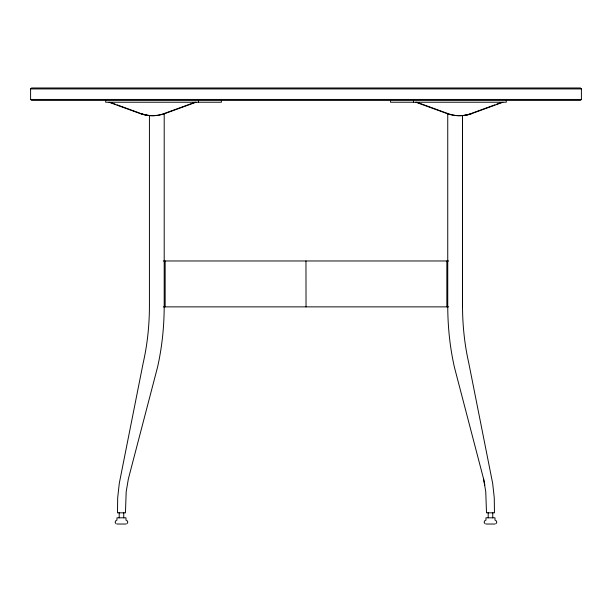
<?xml version="1.0" encoding="UTF-8"?>
<svg xmlns="http://www.w3.org/2000/svg" width="612" height="612" viewBox="0 0 612 612"><rect width="100%" height="100%" fill="white"/><g stroke="black" fill="none" stroke-linecap="round" stroke-linejoin="round"><path stroke-width="0.92" d="M126.929 523.773L127.839 522.112L126.929 520.452L125.98 520.2L125.98 517.813L116.961 517.813L116.961 520.2L116.012 520.452L115.102 522.112L116.012 523.773M495.934 523.773L496.845 522.112L495.934 520.452L494.986 520.2L494.986 517.813L485.966 517.813L485.966 520.2L485.018 520.452L484.107 522.112L485.018 523.773M30.6 88.931L31.556 87.975L580.444 87.975L581.4 88.931L581.4 99.442L580.444 100.399L31.556 100.399L30.6 99.442L30.6 88.931L581.4 88.931M195.129 102.235L164.031 113.572A45.9 39.749 90 0 1 140.102 113.572L109.005 102.235M196.047 102.235L164.949 113.572A45.9 39.749 90 0 1 141.02 113.572A45.9 39.749 -90 0 0 148.655 115.423M471.814 113.243L494.917 104.828M496.692 104.178L501.136 102.556M462.481 115.599A45.9 39.749 90 0 0 471.844 113.572L502.942 102.235M30.6 99.442L581.4 99.442M163.282 260.972L448.695 260.972M163.282 306.872L448.695 306.872M116.923 524.025L126.018 524.025M485.928 524.025L495.024 524.025M416.818 102.235L447.915 113.572A45.9 39.749 -90 0 0 471.844 113.572M415.892 102.235L446.997 113.572A45.9 39.749 -90 0 0 470.926 113.572M110.81 102.556L115.255 104.178M117.03 104.828L140.133 113.243M462.527 306.872L462.527 115.561L462.527 306.872C462.626 325.661 464.562 344.449 468.723 362.778L492.66 483.335L494.259 497.778L494.458 512.825L486.494 512.825L485.76 491.734L483.587 478.928L454.448 367.353C449.95 347.517 447.854 327.198 447.747 306.872L447.747 113.656M483.587 478.928L484.849 485.209M506.254 100.399L506.254 102.235L390.548 102.235L390.548 100.399M492.752 512.374L492.752 517.813M488.2 512.374L488.208 517.813M446.844 260.972L446.844 306.872M413.505 100.399L413.505 102.235M305.962 260.972L306.038 306.872M221.391 100.399L221.399 102.235L105.692 102.235L105.692 100.399M198.441 100.399L198.441 102.235M165.156 260.972L165.156 306.872M164.2 113.656L164.2 306.872C164.093 327.198 161.996 347.517 157.498 367.353L128.359 478.928L126.187 491.734L125.452 512.825L117.489 512.825L117.688 497.778L119.286 483.335L143.223 362.778C147.385 344.449 149.328 325.661 149.42 306.872L149.42 115.561M123.739 512.374L123.739 517.813M119.195 512.374L119.195 517.813"/></g></svg>
